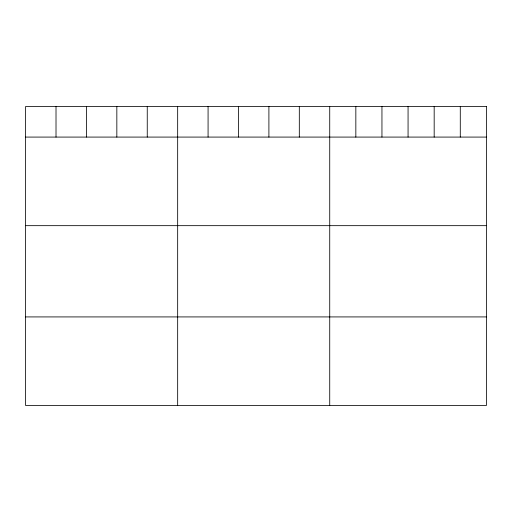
<?xml version="1.0" encoding="UTF-8"?>
<svg xmlns="http://www.w3.org/2000/svg" width="512" height="512" viewBox="0 0 512 512"><rect width="100%" height="100%" fill="white"/><g stroke="black" fill="none" stroke-linecap="round" stroke-linejoin="round"><path stroke-width="0.77" d="M25.6 137.082L486.4 137.082M25.6 225.664L486.4 225.664M25.6 316.922L486.4 316.922M460.288 106.502L460.288 137.082M434.176 106.502L434.176 137.082M408.064 106.502L408.064 137.082M381.952 106.502L381.952 137.082M355.84 106.502L355.84 137.082M329.728 106.502L329.728 405.498M299.315 106.502L299.315 137.082M268.902 106.502L268.902 137.082M238.49 106.502L238.49 137.082M208.077 106.502L208.077 137.082M177.664 106.502L177.664 405.498M147.251 106.502L147.251 137.082M116.838 106.502L116.838 137.082M86.426 106.502L86.426 137.082M56.013 106.502L56.013 137.082M486.4 106.502L25.6 106.502L25.6 405.498L486.4 405.498L486.4 106.502"/></g></svg>
